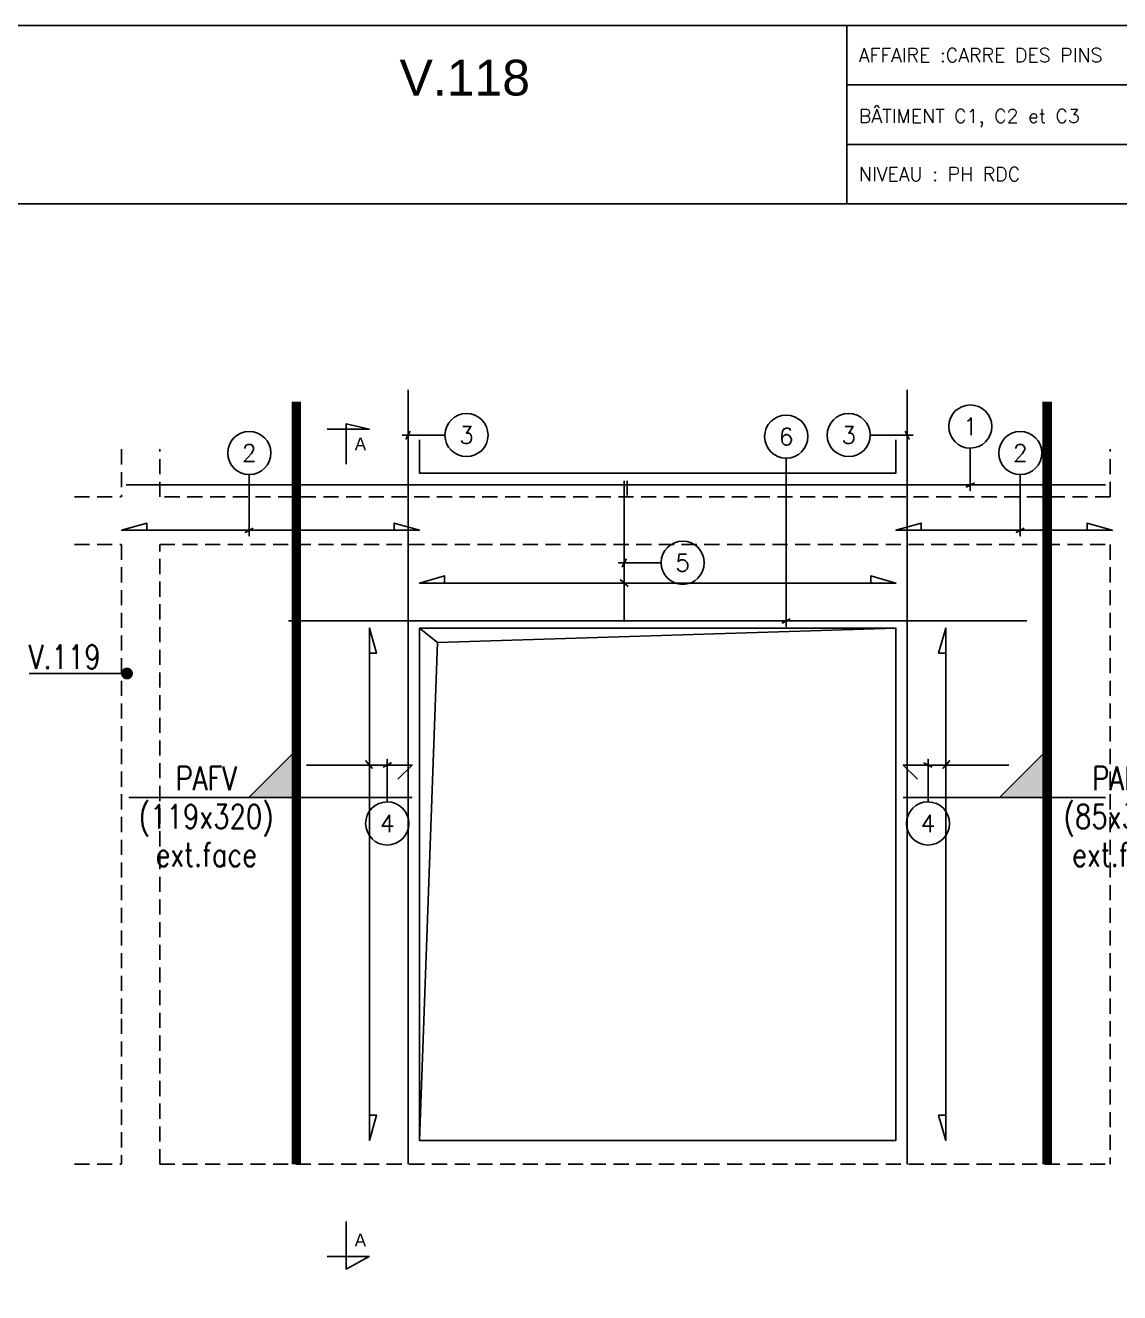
# Model space of a CAD drawing. Header units: metres. Extents: x -5618 to 118954, y -306 to 4637.
# Drawn here: x 30111 to 30570, y 1042 to 1574 of the extents above; entities that cross this region are included whole.
import ezdxf
from ezdxf.enums import TextEntityAlignment as Align

# ---------------------------------------------------------------- set-up
doc = ezdxf.new("R2010")
doc.units = ezdxf.units.M
doc.linetypes.add('CACHE', pattern=[9.524999999999999, 6.35, -3.175])
for name, color, linetype in [('COTATION', 1, 'Continuous'), ('GO-FER-HA', 140, 'Continuous'), ('GO-TEXTE', 9, 'Continuous'), ('STR_TS', 22, 'Continuous'), ('STR_TS_TXT', 7, 'Continuous'), ('STR_VOI-POT', 6, 'Continuous')]:
    doc.layers.add(name, color=color, linetype=linetype)
doc.layers.add('Kofragna_forma', color=7, linetype='Continuous', lineweight=70)
doc.styles.add('ARIAL', font='ARIAL.TTF')
doc.styles.add('Lucida', font='LSANSI.TTF')
doc.styles.add('schéma', font='simplex.shx')
doc.styles.add('TEXTE', font='romans.shx')
doc.styles.add('TEXTE TS', font='romans.shx', dxfattribs={"width": 0.7, "oblique": 15})

# ---------------------------------------------------------------- blocks, each defined once
blk = doc.blocks.new('ime')
at = {"layer": 'COTATION', "const_width": 2.5}
blk.add_lwpolyline([(1.25, 0, -1), (-1.25, 0, -1)], format="xyb", close=True, dxfattribs=at)
at = {"layer": 'COTATION'}
blk.add_lwpolyline([(41.09158464876236, 0), (0, 0)], dxfattribs=at)
at = {"layer": 'COTATION', "color": 7, "style": 'TEXTE TS', "width": 0.8}
blk.add_attdef('NAME', (9.079526555316988, 2), '', height=10, dxfattribs=at)
blk = doc.blocks.new('mrega')
at = {"layer": 'STR_TS_TXT', "style": 'TEXTE TS', "width": 0.8}
for tag, p in [('ST10', (14.47619047619082, 0)), ('DIM', (14.47619047619082, -16)), ('NOTE', (14.47619047619082, -32))]:
    blk.add_attdef(tag, text='', height=10, dxfattribs=at).set_placement(p, align=Align.CENTER)
blk = doc.blocks.new('A$C6F247267')
blk.add_hatch(color=256).paths.add_polyline_path([(5.684341886080801e-14, -0.1999999999999886), (-0.1999999999999886, 0), (5.684341886080801e-14, 0)])
blk.add_lwpolyline([(-0.1999999999999886, 0), (5.684341886080801e-14, 0), (5.684341886080801e-14, -0.1999999999999886), (-0.1999999999999886, 0)])

msp = doc.modelspace()

# ---------------------------------------------------------------- linework, layer by layer
for p, q in [((30455.39897783512, 1573.712024386547), (30455.39897783512, 1498.770781143608)), ((30455.39897783535, 1548.714524386258), (30618.36893516081, 1548.714524386258)), ((30455.39897783535, 1523.717024386318), (30618.36893516081, 1523.717024386318))]:
    msp.add_line(p, q)
msp.add_lwpolyline([(29873.31618608931, 1573.712024386547), (29873.31618608931, 913.7780243864216), (30823.2211860891, 913.7780243864216), (30823.2211860891, 1573.712024386547)], close=True)
msp.add_lwpolyline([(30823.2211860891, 1498.770781143608), (29873.31618608931, 1498.770781143608)])
at = {"layer": 'COTATION'}
for p, q in [((30363.61114698439, 1338.165172963267, 281.532269138204), (30360.25602993128, 1341.115866676594, 281.532269138204)), ((30256.24811046322, 1261.865318359137, 281.532269138204), (30253.2974167499, 1265.220435412265, 281.532269138204)), ((30495.60691192715, 1261.865318359137, 281.532269138204), (30498.55760564048, 1265.220435412265, 281.532269138204))]:
    msp.add_line(p, q, dxfattribs=at)
for points, elevation in [([(30161.48515915228, 1361.809780145991), (30161.48515915228, 1364.80977387573), (30150.92751119519, 1361.809780145991), (30275.97619791194, 1361.809780145992), (30265.41854995488, 1364.809773875732), (30265.41854995488, 1361.809780145992)], 281.532269138204), ([(30486.48515915228, 1361.809780145991), (30486.48515915228, 1364.80977387573), (30475.92751119519, 1361.809780145991), (30566.78140521687, 1361.809780145991), (30556.22375725981, 1364.809773875731), (30556.22375725981, 1361.809780145991)], 281.532269138204), ([(30286.48515915227, 1339.64051981993), (30286.48515915227, 1342.64051354967), (30275.92751119519, 1339.64051981993), (30475.92751119519, 1339.640519819931), (30465.36986323813, 1342.64051354967), (30465.36986323813, 1339.640519819931)], 281.532269138204), ([(30254.9913030672, 1116.345298572975), (30257.99129679694, 1116.345298572975), (30254.9913030672, 1105.787650615887), (30254.9913030672, 1320.787650615887), (30257.99129679694, 1310.230002658828), (30254.9913030672, 1310.230002658828)], 187.6881794254705), ([(30496.86371932317, 1116.345298572975), (30493.86372559343, 1116.345298572975), (30496.86371932317, 1105.787650615887), (30496.86371932318, 1320.787650615887), (30493.86372559344, 1310.230002658828), (30496.86371932318, 1310.230002658828)], 187.6881794254705)]:
    msp.add_lwpolyline(points, dxfattribs=dict(at, elevation=elevation))
at = {"layer": 'GO-FER-HA'}
for points, elevation in [([(30286.64902997622, 1401.84012886078, -512.322006256741), (30286.64875393518, 1401.769418182662), (30268.78128955911, 1401.769418182659), (30271.18128955902, 1401.769418182659), (30270.28423328432, 1400.072361907798), (30272.078345834, 1403.466474457521)], 281.532269138204), ([(30429.97750769874, 1392.058509687307, 512.322006256741), (30429.90679702062, 1392.058233646275), (30429.90679702062, 1321.38765061598), (30429.90679702062, 1323.787650615887), (30428.20974074576, 1322.890594341188), (30431.60385329548, 1324.684706890876)], 187.6881794254705), ([(30465.20599241416, 1401.84012886078, 512.322006256741), (30465.2062684552, 1401.769418182662), (30483.07373283127, 1401.769418182659), (30480.67373283136, 1401.769418182659), (30481.57078910606, 1400.072361907798), (30479.77667655638, 1403.466474457521)], 281.532269138204), ([(30507.23982112224, 1396.291616428033, 512.322006256741), (30507.16911044412, 1396.291340387002), (30507.16911044412, 1378.423876010926), (30507.16911044412, 1380.823876010833), (30505.47205416925, 1379.926819736135), (30508.86616671898, 1381.720932285822)], 281.5322691382039), ([(30204.59567991471, 1385.152236004274, 512.322006256741), (30204.5249692366, 1385.151959963242), (30204.5249692366, 1359.409780146085), (30204.5249692366, 1361.809780145992), (30202.82791296174, 1360.912723871294), (30206.22202551146, 1362.706836420981)], 281.532269138204), ([(30528.20849474252, 1385.152236004273, 512.322006256741), (30528.1377840644, 1385.151959963241), (30528.1377840644, 1359.409780146084), (30528.1377840644, 1361.809780145991), (30526.44072778954, 1360.912723871293), (30529.83484033926, 1362.70683642098)], 281.532269138204), ([(30377.40132887504, 1348.246596974943, -512.322006256741), (30377.40105283401, 1348.175886296825), (30359.53358845793, 1348.175886296822), (30361.93358845784, 1348.175886296822), (30361.03653218314, 1346.478830021961), (30362.83064473283, 1349.872942571684)], 281.532269138204), ([(30262.36844682823, 1247.826638964426, 512.322006256741), (30262.43915750635, 1247.826915005457), (30262.43915750635, 1265.694379381533), (30262.43915750635, 1263.294379381626), (30264.13621378121, 1264.191435656325), (30260.74210123149, 1262.397323106638)], 281.532269138204), ([(30489.48657556215, 1247.826638964426, -512.322006256741), (30489.41586488403, 1247.826915005457), (30489.41586488403, 1265.694379381533), (30489.41586488403, 1263.294379381626), (30487.71880860917, 1264.191435656325), (30491.11292115889, 1262.397323106638)], 281.532269138204)]:
    msp.add_lwpolyline(points, format="xyb", dxfattribs=dict(at, elevation=elevation))
at = {"layer": 'GO-TEXTE', "flags": 128}
for points, elevation in [([(30237.24665363695, 1404.218525347338), (30254.89439324379, 1404.21240694299), (30245.21817523898, 1406.49581786278), (30245.21126853945, 1389.574343555401)], 187.6881794254669), ([(30237.22297570746, 1057.049249304376), (30254.8707163748, 1057.049249304376), (30245.19266721323, 1051.769193409976), (30245.19266721323, 1071.690668914618)], 187.688179425467)]:
    msp.add_lwpolyline(points, dxfattribs=dict(at, elevation=elevation))
at = {"layer": 'Kofragna_forma', "linetype": 'CACHE', "lineweight": -3}
for p, q in [((30150.92751119519, 1395.790150615966, 187.688179425467), (30150.92751119519, 1375.790150615967, 187.688179425467)), ((30166.92751825838, 1375.790150615967, 187.688179425467), (30166.92751825838, 1395.790150615966, 187.688179425467)), ((30565.87883154163, 1375.790150615967, 187.688179425467), (30565.87883154163, 1395.790150615967, 187.688179425467)), ((30131.13432757763, 1375.790150615967, 187.688179425467), (30150.83002266343, 1375.790150615967, 187.688179425467)), ((30565.87883154163, 1375.790150615967, 187.688179425467), (30166.9275226635, 1375.790150615967, 187.688179425467)), ((30131.13432757763, 1355.790150615967, 187.688179425467), (30150.83002266343, 1355.790150615967, 187.688179425467)), ((30150.92751119519, 1355.790150615967, 187.688179425467), (30150.92751119519, 1156.787650615888, 187.688179425467)), ((30166.92751825838, 1095.787650615888, 187.688179425467), (30166.92751825838, 1355.787650615887, 187.688179425467)), ((30166.9275226635, 1355.787650615887, 187.688179425467), (30565.87883154163, 1355.787650615887, 187.688179425467)), ((30565.87883154163, 1355.787650615887, 187.688179425467), (30565.87883154163, 1095.787650615887, 187.688179425467)), ((30150.92635449274, 1156.787650615888, 187.688179425467), (30150.92635449274, 1095.787650615888, 187.688179425467)), ((30131.13432757763, 1095.787650615888, 187.688179425467), (30150.83002266342, 1095.787650615888, 187.688179425467)), ((30166.92751825838, 1095.787650615888, 187.688179425467), (30565.87883154163, 1095.787650615887, 187.688179425467))]:
    msp.add_line(p, q, dxfattribs=at)
at = {"layer": 'Kofragna_forma', "color": 4, "lineweight": -3}
for points, elevation in [([(30475.92751119519, 1399.790150615966), (30475.92751119519, 1385.790150615967), (30275.92751119519, 1385.790150615967), (30275.92751119519, 1399.790150615966)], 281.532269138204), ([(30275.92751119519, 1320.787650615887), (30475.92751119519, 1320.787650615887), (30475.92751119519, 1105.787650615887), (30275.92751119519, 1105.787650615887), (30275.92751119519, 1320.787650615887)], 281.532269138204), ([(30475.92751119519, 1320.787650615887), (30283.57449421884, 1314.674900782188), (30275.92751119519, 1105.787650615887)], 281.532269138204), ([(30283.57449421884, 1314.674900782188), (30275.92751119519, 1320.787650615887)], 187.6881794254705)]:
    msp.add_lwpolyline(points, dxfattribs=dict(at, elevation=elevation))
at = {"layer": 'STR_TS', "linetype": 'CACHE', "ltscale": 2, "const_width": 4, "elevation": 281.532269138204}
for points in [[(30224.29390338741, 1095.787650615888), (30224.29390338741, 1415.787650615888)], [(30539.40799260228, 1095.787650615888), (30539.40799260228, 1415.787650615888)]]:
    msp.add_lwpolyline(points, dxfattribs=at)
at = {"layer": 'STR_TS', "color": 3, "elevation": 281.532269138204}
for points in [[(30272.92751119519, 1249.638548288088), (30153.92751119519, 1249.638548288089)], [(30563.87883154163, 1249.638548288088), (30478.92751119519, 1249.638548288088)]]:
    msp.add_lwpolyline(points, dxfattribs=at)
at = {"layer": 'STR_VOI-POT'}
for p, q in [((30271.18128955903, 1095.787650615887, 281.532269138204), (30271.18128955901, 1420.790150615966, 281.532269138204)), ((30480.67373283134, 1095.787650615887, 281.532269138204), (30480.67373283136, 1420.790150615966, 281.532269138204)), ((30563.87883154162, 1380.823876010833, 281.5322691382039), (30152.9275111952, 1380.823876010824, 187.6881794254696)), ((30361.93358845785, 1382.517298608562, 281.532269138204), (30361.93358845783, 1323.43502427244, 281.532269138204)), ((30363.17854244258, 1382.517298608562, 281.532269138204), (30363.17854244258, 1376.441061173066, 281.532269138204)), ((30530.92751119519, 1323.787650615887, 187.6881794254705), (30220.92751119519, 1323.787650615886, 187.6881794254705))]:
    msp.add_line(p, q, dxfattribs=at)
at = {"layer": 'STR_VOI-POT', "elevation": 281.532269138204}
for points in [[(30228.50859949599, 1263.294379381478), (30272.83569920294, 1263.294379381478), (30266.85381052428, 1257.312490702826)], [(30523.34642289439, 1263.294379381478), (30479.01932318744, 1263.294379381478), (30485.0012118661, 1257.312490702826)]]:
    msp.add_lwpolyline(points, dxfattribs=at)

# ---------------------------------------------------------------- block references
at = {"layer": 'COTATION'}
ref = msp.add_blockref('ime', (30153.20614760527, 1301.687696398661, 187.688179425467), dxfattribs=dict(at, xscale=-1))
ref.add_attrib('NAME', 'V.119', (30111.99227925442, 1303.687696398661, 187.688179425467), dxfattribs={"color": 7, "height": 10, "style": 'TEXTE TS', "width": 0.8})
at = {"layer": 'STR_TS', "xscale": -100, "yscale": 100, "zscale": 100, "rotation": 180}
for p in [(30224.29390338741, 1249.638548288088, 281.532269138204), (30539.40799260227, 1249.638548288088, 281.532269138204)]:
    msp.add_blockref('A$C6F247267', p, dxfattribs=at)
at = {"layer": 'STR_TS_TXT'}
ref = msp.add_blockref('mrega', (30200.96718539206, 1252.694521695654, 375.3763588509369), dxfattribs=dict(at, xscale=-1))
ref.add_attrib('NOTE', 'ext.face', dxfattribs={"height": 10, "style": 'TEXTE TS', "width": 0.8}).set_placement((30186.49099491588, 1220.694521695654, 375.3763588509369), align=Align.CENTER)
ref.add_attrib('ST10', 'PAFV', dxfattribs={"height": 10, "style": 'TEXTE TS', "width": 0.8}).set_placement((30186.49099491588, 1252.694521695654, 375.3763588509369), align=Align.CENTER)
ref.add_attrib('DIM', '(119x320)', dxfattribs={"height": 10, "style": 'TEXTE TS', "width": 0.8}).set_placement((30186.49099491588, 1236.694521695654, 375.3763588509369), align=Align.CENTER)
ref = msp.add_blockref('mrega', (30585.67458458515, 1252.694521695654, 375.3763588509369), dxfattribs=dict(at, xscale=-1))
ref.add_attrib('NOTE', 'ext.face', dxfattribs={"height": 10, "style": 'TEXTE TS', "width": 0.8}).set_placement((30571.19839410897, 1220.694521695654, 375.3763588509369), align=Align.CENTER)
ref.add_attrib('ST10', 'PAFV', dxfattribs={"height": 10, "style": 'TEXTE TS', "width": 0.8}).set_placement((30571.19839410897, 1252.694521695654, 375.3763588509369), align=Align.CENTER)
ref.add_attrib('DIM', '(85x320)', dxfattribs={"height": 10, "style": 'TEXTE TS', "width": 0.8}).set_placement((30571.19839410897, 1236.694521695654, 375.3763588509369), align=Align.CENTER)

# ---------------------------------------------------------------- texts
for s, height, style, p in [('AFFAIRE :CARRE DES PINS', 5.832750000000001, 'schéma', (30460.3984778355, 1558.296899386372)), ('V.118', 15, 'ARIAL', (30267.61959090969, 1544.270736774371)), ('BÂTIMENT C1, C2 et C3', 5.832750000000001, 'schéma', (30460.39847783573, 1532.74389935673)), ('NIVEAU : PH RDC', 5.832750000000001, 'schéma', (30460.39847783527, 1508.301899416179))]:
    msp.add_text(s, height=height, dxfattribs=dict(style=style)).set_placement(p)
at = {"layer": 'GO-FER-HA', "style": 'TEXTE'}
for s, rotation, p in [('3', 359.9999999999479, (30295.70551657004, 1401.769418182642, 375.5322691382041)), ('5', 359.9999999999479, (30386.45781546886, 1348.175886296805, 375.5322691382041)), ('4', 359.9999999999544, (30489.41586488401, 1238.77015237072, 375.5322691382041))]:
    msp.add_text(s, height=7.199999999999999, rotation=rotation, dxfattribs=at).set_placement(p, align=Align.MIDDLE_CENTER)
for s, p in [('6', (30429.9067970206, 1401.114996281129, 281.6881794254706)), ('3', (30456.14950582034, 1401.769418182642, 375.5322691382041)), ('1', (30507.16911044409, 1405.348103021856, 375.532269138204)), ('2', (30204.52496923658, 1394.208722598096, 375.5322691382041)), ('2', (30528.13778406438, 1394.208722598095, 375.5322691382041)), ('4', (30262.43915750637, 1238.77015237072, 375.5322691382041))]:
    msp.add_text(s, height=7.199999999999999, dxfattribs=at).set_placement(p, align=Align.MIDDLE_CENTER)
at = {"layer": 'GO-TEXTE', "linetype": 'Continuous', "style": 'Lucida'}
for rotation, p in [(359.9819333185179, (30248.82844265471, 1395.421749618903, 187.6881794254669)), (0.001797547041295644, (30248.80781383774, 1061.319538249901, 187.688179425467))]:
    msp.add_text('A', height=5.319999999999999, rotation=rotation, dxfattribs=at).set_placement(p)

doc.saveas('drawing.dxf')
